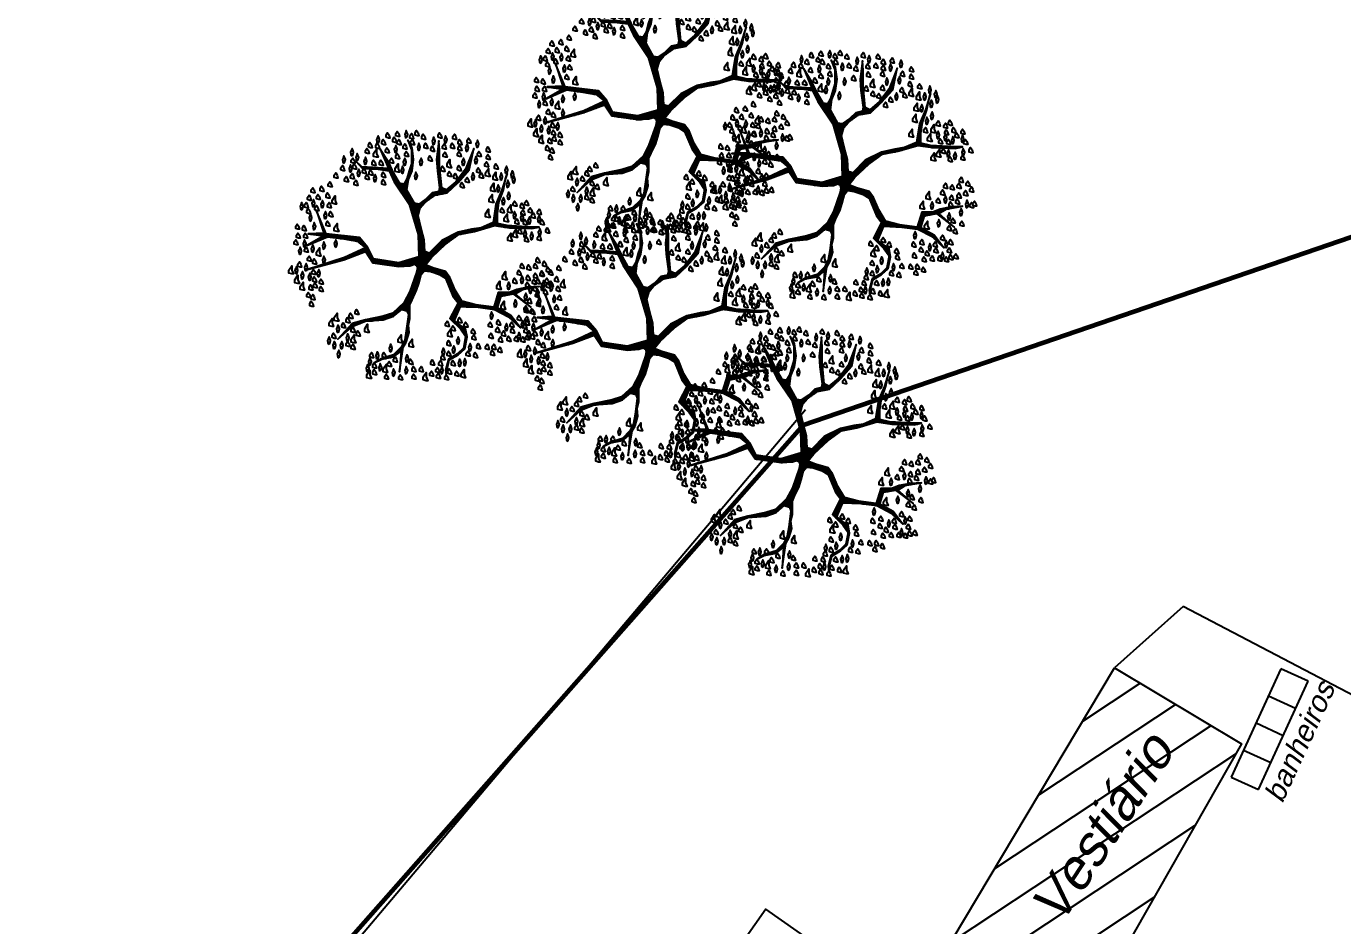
# Model space of a CAD drawing. Header units: metres. Extents: x 2113 to 5678, y -2764 to 956.
# Drawn here: x 3140.4 to 3184.55, y 722.87 to 753.02 of the extents above; entities that cross this region are included whole.
import ezdxf

# ---------------------------------------------------------------- set-up
doc = ezdxf.new("R2010")
doc.units = ezdxf.units.M
doc.header["$MEASUREMENT"] = 0
for name, color, linetype in [('ATUALIZADO', 4, 'Continuous'), ('ESTRUTURA', 7, 'Continuous'), ('Layout', 3, 'Continuous'), ('Layout-int', 7, 'Continuous'), ('PAREDE', 7, 'Continuous'), ('TXT_QUADRAFISCAL_5000', 7, 'Continuous')]:
    doc.layers.add(name, color=color, linetype=linetype)
doc.styles.add('util2000', font='arial.ttf', dxfattribs={"oblique": 12.000028})

# ---------------------------------------------------------------- blocks, each defined once
blk = doc.blocks.new('Arb009')
at = {"layer": 'Layout-int'}
h = blk.add_hatch(dxfattribs=at)
h.set_pattern_fill('_USER', color=0, scale=3.5, style=0, pattern_type=0)
h.set_pattern_definition([(0, (-461.5944, -432.1095), (0, 3.5), [])])
h.paths.add_polyline_path([(-176.7, 392.8), (-242, 395.8), (-265.8, 419.5), (-239, 389.8), (-176.7, 386.9), (-132.2, 380.9), (-111.5, 336.4), (-52.1, 247.4), (-16.5, 125.8), (-13.5, 36.7), (-93.6, 13), (-194.5, 27.8), (-218.3, 75.3), (-250.9, 113.9), (-384.4, 128.7), (-423, 220.7), (-393.3, 131.7), (-455.7, 128.7), (-393.3, 119.8), (-461.6, 81.2), (-378.5, 116.9), (-313.2, 107.9), (-259.8, 99), (-227.2, 72.3), (-310.3, 33.8), (-458.6, -13.7), (-313.2, 24.9), (-227.2, 57.5), (-197.5, 13), (-93.6, -1.8), (-49.1, 1.1), (-31.3, 7.1), (-22.4, 1.1), (-19.5, -7.8), (-22.4, -25.6), (-49.1, -102.7), (-72.9, -147.2), (-117.4, -188.8), (-156, -200.7), (-227.2, -215.5), (-280.6, -230.3), (-337, -292.6), (-280.6, -242.2), (-227.2, -221.4), (-156, -215.5), (-114.4, -200.7), (-81.8, -173.9), (-61, -179.9), (-55.1, -194.7), (-64, -260), (-69.9, -295.6), (-84.7, -325.3), (-114.4, -355), (-161.9, -369.8), (-191.6, -387.6), (-161.9, -372.8), (-114.4, -363.9), (-84.7, -340.1), (-90.7, -423.2), (-75.8, -325.3), (-64, -304.5), (-52.1, -265.9), (-55.1, -236.3), (-49.1, -209.6), (-49.1, -179.9), (-49.1, -156.1), (-40.2, -135.4), (-22.4, -96.8), (-13.5, -70.1), (-4.6, -34.5), (7.2, -19.6), (33.9, -22.6), (69.6, -34.5), (93.3, -49.3), (123, -120.5), (143.7, -147.2), (111.1, -209.6), (152.6, -251.1), (173.4, -280.8), (164.5, -328.3), (140.8, -352), (105.2, -372.8), (93.3, -417.3), (96.3, -432.1), (99.2, -414.3), (108.1, -375.7), (143.7, -355), (170.4, -331.2), (179.3, -283.7), (173.4, -251.1), (158.6, -242.2), (128.9, -218.5), (152.6, -162.1), (223.9, -165), (289.1, -173.9), (345.5, -203.6), (393, -248.1), (354.4, -197.7), (301, -168), (315.8, -120.5), (363.3, -111.6), (434.5, -165), (372.2, -111.6), (401.9, -93.8), (431.6, -87.9), (467.2, -82), (422.7, -84.9), (378.2, -93.8), (348.5, -105.7), (304, -105.7), (286.2, -165), (215, -156.1), (158.6, -141.3), (131.9, -96.8), (111.1, -46.4), (93.3, -22.6), (42.8, -7.8), (13.2, 4.1), (36.9, 33.8), (93.3, 87.2), (146.7, 125.8), (209, 137.6), (289.1, 161.4), (348.5, 152.5), (437.5, 149.5), (467.2, 155.4), (434.5, 155.4), (339.6, 161.4), (301, 170.3), (301, 208.8), (306.9, 253.4), (324.7, 303.8), (333.6, 348.3), (339.6, 369.1), (318.8, 303.8), (295.1, 247.4), (286.2, 191), (283.2, 173.2), (235.7, 152.5), (197.1, 146.5), (143.7, 134.7), (78.5, 102), (28, 51.6), (10.2, 57.5), (7.2, 105), (-4.6, 149.5), (-16.5, 199.9), (-7.6, 232.6), (10.2, 253.4), (51.7, 283), (99.2, 291.9), (143.7, 333.5), (188.2, 383.9), (206, 470), (173.4, 386.9), (134.8, 336.4), (96.3, 303.8), (78.5, 312.7), (69.6, 398.8), (69.6, 461.1), (66.6, 499.6), (57.7, 425.5), (60.7, 380.9), (69.6, 312.7), (66.6, 297.9), (39.9, 291.9), (16.1, 268.2), (-13.5, 247.4), (-31.3, 250.4), (-61, 303.8), (-55.1, 345.3), (-40.2, 380.9), (-34.3, 425.5), (-40.2, 472.9), (-58, 502.6), (-43.2, 464), (-43.2, 407.7), (-52.1, 380.9), (-61, 348.3), (-72.9, 327.5), (-90.7, 330.5), (-114.4, 372), (-132.2, 410.6), (-167.8, 467), (-135.2, 389.8)])
for points in [[(-144.1, 523.4), (-138.2, 532.3), (-132.2, 523.4), (-129.3, 511.5), (-135.2, 511.5), (-144.1, 514.5)], [(-105.5, 529.3), (-99.6, 538.2), (-93.6, 529.3), (-90.7, 517.4), (-96.6, 517.4), (-105.5, 520.4)], [(-66.9, 511.5), (-61, 514.5), (-58, 526.3), (-61, 535.2), (-64, 541.2), (-66.9, 532.3), (-69.9, 526.3)], [(-49.1, 520.4), (-43.2, 529.3), (-37.3, 520.4), (-34.3, 508.5), (-40.2, 508.5), (-49.1, 511.5)], [(-28.4, 532.3), (-22.4, 541.2), (-16.5, 532.3), (-13.5, 520.4), (-19.5, 520.4), (-28.4, 523.4)], [(63.6, 523.4), (69.6, 532.3), (75.5, 523.4), (78.5, 511.5), (72.5, 511.5), (63.6, 514.5)], [(-176.7, 392.8), (-242, 395.8), (-265.8, 419.5), (-239, 389.8), (-176.7, 386.9), (-132.2, 380.9), (-111.5, 336.4), (-52.1, 247.4), (-16.5, 125.8), (-13.5, 36.7), (-93.6, 13), (-194.5, 27.8), (-218.3, 75.3), (-250.9, 113.9), (-384.4, 128.7), (-423, 220.7), (-393.3, 131.7), (-455.7, 128.7), (-393.3, 119.8), (-461.6, 81.2), (-378.5, 116.9), (-313.2, 107.9), (-259.8, 99), (-227.2, 72.3), (-310.3, 33.8), (-458.6, -13.7), (-313.2, 24.9), (-227.2, 57.5), (-197.5, 13), (-93.6, -1.8), (-49.1, 1.1), (-31.3, 7.1), (-22.4, 1.1), (-19.5, -7.8), (-22.4, -25.6), (-49.1, -102.7), (-72.9, -147.2), (-117.4, -188.8), (-156, -200.7), (-227.2, -215.5), (-280.6, -230.3), (-337, -292.6), (-280.6, -242.2), (-227.2, -221.4), (-156, -215.5), (-114.4, -200.7), (-81.8, -173.9), (-61, -179.9), (-55.1, -194.7), (-64, -260), (-69.9, -295.6), (-84.7, -325.3), (-114.4, -355), (-161.9, -369.8), (-191.6, -387.6), (-161.9, -372.8), (-114.4, -363.9), (-84.7, -340.1), (-90.7, -423.2), (-75.8, -325.3), (-64, -304.5), (-52.1, -265.9), (-55.1, -236.3), (-49.1, -209.6), (-49.1, -179.9), (-49.1, -156.1), (-40.2, -135.4), (-22.4, -96.8), (-13.5, -70.1), (-4.6, -34.5), (7.2, -19.6), (33.9, -22.6), (69.6, -34.5), (93.3, -49.3), (123, -120.5), (143.7, -147.2), (111.1, -209.6), (152.6, -251.1), (173.4, -280.8), (164.5, -328.3), (140.8, -352), (105.2, -372.8), (93.3, -417.3), (96.3, -432.1), (99.2, -414.3), (108.1, -375.7), (143.7, -355), (170.4, -331.2), (179.3, -283.7), (173.4, -251.1), (158.6, -242.2), (128.9, -218.5), (152.6, -162.1), (223.9, -165), (289.1, -173.9), (345.5, -203.6), (393, -248.1), (354.4, -197.7), (301, -168), (315.8, -120.5), (363.3, -111.6), (434.5, -165), (372.2, -111.6), (401.9, -93.8), (431.6, -87.9), (467.2, -82), (422.7, -84.9), (378.2, -93.8), (348.5, -105.7), (304, -105.7), (286.2, -165), (215, -156.1), (158.6, -141.3), (131.9, -96.8), (111.1, -46.4), (93.3, -22.6), (42.8, -7.8), (13.2, 4.1), (36.9, 33.8), (93.3, 87.2), (146.7, 125.8), (209, 137.6), (289.1, 161.4), (348.5, 152.5), (437.5, 149.5), (467.2, 155.4), (434.5, 155.4), (339.6, 161.4), (301, 170.3), (301, 208.8), (306.9, 253.4), (324.7, 303.8), (333.6, 348.3), (339.6, 369.1), (318.8, 303.8), (295.1, 247.4), (286.2, 191), (283.2, 173.2), (235.7, 152.5), (197.1, 146.5), (143.7, 134.7), (78.5, 102), (28, 51.6), (10.2, 57.5), (7.2, 105), (-4.6, 149.5), (-16.5, 199.9), (-7.6, 232.6), (10.2, 253.4), (51.7, 283), (99.2, 291.9), (143.7, 333.5), (188.2, 383.9), (206, 470), (173.4, 386.9), (134.8, 336.4), (96.3, 303.8), (78.5, 312.7), (69.6, 398.8), (69.6, 461.1), (66.6, 499.6), (57.7, 425.5), (60.7, 380.9), (69.6, 312.7), (66.6, 297.9), (39.9, 291.9), (16.1, 268.2), (-13.5, 247.4), (-31.3, 250.4), (-61, 303.8), (-55.1, 345.3), (-40.2, 380.9), (-34.3, 425.5), (-40.2, 472.9), (-58, 502.6), (-43.2, 464), (-43.2, 407.7), (-52.1, 380.9), (-61, 348.3), (-72.9, 327.5), (-90.7, 330.5), (-114.4, 372), (-132.2, 410.6), (-167.8, 467), (-135.2, 389.8)], [(-215.3, 484.8), (-209.4, 493.7), (-203.4, 484.8), (-200.5, 472.9), (-206.4, 472.9), (-215.3, 475.9)], [(-185.6, 481.8), (-179.7, 490.7), (-173.8, 481.8), (-170.8, 470), (-176.7, 470), (-185.6, 472.9)], [(-179.7, 490.7), (-173.8, 493.7), (-170.8, 505.6), (-173.8, 514.5), (-176.7, 520.4), (-179.7, 511.5), (-182.7, 505.6)], [(-161.9, 496.7), (-156, 505.6), (-150, 496.7), (-147.1, 484.8), (-153, 484.8), (-161.9, 487.8)], [(-117.4, 505.6), (-111.5, 514.5), (-105.5, 505.6), (-102.6, 493.7), (-108.5, 493.7), (-117.4, 496.7)], [(-108.5, 452.2), (-102.6, 455.1), (-99.6, 467), (-102.6, 475.9), (-105.5, 481.8), (-108.5, 472.9), (-111.5, 467)], [(-99.6, 496.7), (-93.6, 505.6), (-87.7, 496.7), (-84.7, 484.8), (-90.7, 484.8), (-99.6, 487.8)], [(-75.8, 478.9), (-69.9, 487.8), (-64, 478.9), (-61, 467), (-66.9, 467), (-75.8, 470)], [(-46.2, 496.7), (-40.2, 505.6), (-34.3, 496.7), (-31.3, 484.8), (-37.3, 484.8), (-46.2, 487.8)], [(-16.5, 461.1), (-10.6, 464), (-7.6, 475.9), (-10.6, 484.8), (-13.5, 490.7), (-16.5, 481.8), (-19.5, 475.9)], [(-1.7, 517.4), (4.3, 526.3), (10.2, 517.4), (13.2, 505.6), (7.2, 505.6), (-1.7, 508.5)], [(7.2, 481.8), (13.2, 490.7), (19.1, 481.8), (22.1, 470), (16.1, 470), (7.2, 472.9)], [(33.9, 470), (39.9, 478.9), (45.8, 470), (48.8, 458.1), (42.8, 458.1), (33.9, 461.1)], [(42.8, 484.8), (48.8, 487.8), (51.7, 499.6), (48.8, 508.5), (45.8, 514.5), (42.8, 505.6), (39.9, 499.6)], [(81.4, 478.9), (87.4, 487.8), (93.3, 478.9), (96.3, 467), (90.3, 467), (81.4, 470)], [(90.3, 490.7), (96.3, 493.7), (99.2, 505.6), (96.3, 514.5), (93.3, 520.4), (90.3, 511.5), (87.4, 505.6)], [(114.1, 481.8), (120, 490.7), (125.9, 481.8), (128.9, 470), (123, 470), (114.1, 472.9)], [(123, 517.4), (128.9, 526.3), (134.8, 517.4), (137.8, 505.6), (131.9, 505.6), (123, 508.5)], [(143.7, 496.7), (149.7, 505.6), (155.6, 496.7), (158.6, 484.8), (152.6, 484.8), (143.7, 487.8)], [(143.7, 472.9), (149.7, 481.8), (155.6, 472.9), (158.6, 461.1), (152.6, 461.1), (143.7, 464)], [(176.4, 458.1), (182.3, 461.1), (185.3, 472.9), (182.3, 481.8), (179.3, 487.8), (176.4, 478.9), (173.4, 472.9)], [(179.3, 502.6), (185.3, 511.5), (191.2, 502.6), (194.2, 490.7), (188.2, 490.7), (179.3, 493.7)], [(217.9, 472.9), (223.9, 475.9), (226.8, 487.8), (223.9, 496.7), (220.9, 502.6), (217.9, 493.7), (215, 487.8)], [(256.5, 467), (262.4, 475.9), (268.4, 467), (271.3, 455.1), (265.4, 455.1), (256.5, 458.1)], [(-316.2, 410.6), (-310.3, 413.6), (-307.3, 425.5), (-310.3, 434.4), (-313.2, 440.3), (-316.2, 431.4), (-319.2, 425.5)], [(-283.6, 440.3), (-277.6, 443.3), (-274.7, 455.1), (-277.6, 464), (-280.6, 470), (-283.6, 461.1), (-286.5, 455.1)], [(-283.6, 422.5), (-277.6, 431.4), (-271.7, 422.5), (-268.7, 410.6), (-274.7, 410.6), (-283.6, 413.6)], [(-262.8, 419.5), (-256.9, 422.5), (-253.9, 434.4), (-256.9, 443.3), (-259.8, 449.2), (-262.8, 440.3), (-265.8, 434.4)], [(-230.1, 404.7), (-224.2, 407.7), (-221.2, 419.5), (-224.2, 428.4), (-227.2, 434.4), (-230.1, 425.5), (-233.1, 419.5)], [(-227.2, 461.1), (-221.2, 470), (-215.3, 461.1), (-212.3, 449.2), (-218.3, 449.2), (-227.2, 452.2)], [(-200.5, 413.6), (-194.5, 422.5), (-188.6, 413.6), (-185.6, 401.7), (-191.6, 401.7), (-200.5, 404.7)], [(-194.5, 449.2), (-182.7, 467), (-182.7, 449.2), (-176.7, 434.4), (-182.7, 434.4), (-194.5, 437.3)], [(-170.8, 413.6), (-164.9, 422.5), (-158.9, 413.6), (-156, 401.7), (-161.9, 401.7), (-170.8, 404.7)], [(-147.1, 464), (-141.1, 472.9), (-135.2, 464), (-132.2, 452.2), (-138.2, 452.2), (-147.1, 455.1)], [(-129.3, 422.5), (-123.3, 431.4), (-117.4, 422.5), (-114.4, 410.6), (-120.4, 410.6), (-129.3, 413.6)], [(-105.5, 440.3), (-99.6, 449.2), (-93.6, 440.3), (-90.7, 428.4), (-96.6, 428.4), (-105.5, 431.4)], [(-72.9, 401.7), (-66.9, 404.7), (-64, 416.6), (-66.9, 425.5), (-69.9, 431.4), (-72.9, 422.5), (-75.8, 416.6)], [(-69.9, 449.2), (-64, 458.1), (-58, 449.2), (-55.1, 437.3), (-61, 437.3), (-69.9, 440.3)], [(-7.6, 401.7), (-1.7, 404.7), (1.3, 416.6), (-1.7, 425.5), (-4.6, 431.4), (-7.6, 422.5), (-10.6, 416.6)], [(25, 431.4), (31, 440.3), (36.9, 431.4), (39.9, 419.5), (33.9, 419.5), (25, 422.5)], [(84.4, 446.2), (90.3, 455.1), (96.3, 446.2), (99.2, 434.4), (93.3, 434.4), (84.4, 437.3)], [(99.2, 407.7), (111.1, 425.5), (111.1, 407.7), (117, 392.8), (111.1, 392.8), (99.2, 395.8)], [(140.8, 449.2), (146.7, 458.1), (152.6, 449.2), (155.6, 437.3), (149.7, 437.3), (140.8, 440.3)], [(161.5, 401.7), (167.5, 404.7), (170.4, 416.6), (167.5, 425.5), (164.5, 431.4), (161.5, 422.5), (158.6, 416.6)], [(212, 407.7), (217.9, 410.6), (220.9, 422.5), (217.9, 431.4), (215, 437.3), (212, 428.4), (209, 422.5)], [(220.9, 449.2), (226.8, 458.1), (232.8, 449.2), (235.7, 437.3), (229.8, 437.3), (220.9, 440.3)], [(256.5, 437.3), (262.4, 446.2), (268.4, 437.3), (271.3, 425.5), (265.4, 425.5), (256.5, 428.4)], [(-351.8, 363.1), (-345.9, 372), (-339.9, 363.1), (-337, 351.3), (-342.9, 351.3), (-351.8, 354.2)], [(-325.1, 392.8), (-319.2, 401.7), (-313.2, 392.8), (-310.3, 380.9), (-316.2, 380.9), (-325.1, 383.9)], [(-289.5, 375), (-283.6, 378), (-280.6, 389.8), (-283.6, 398.8), (-286.5, 404.7), (-289.5, 395.8), (-292.5, 389.8)], [(-286.5, 360.2), (-280.6, 369.1), (-274.7, 360.2), (-271.7, 348.3), (-277.6, 348.3), (-286.5, 351.3)], [(-277.6, 398.8), (-271.7, 407.7), (-265.8, 398.8), (-262.8, 386.9), (-268.7, 386.9), (-277.6, 389.8)], [(-256.9, 357.2), (-250.9, 360.2), (-247.9, 372), (-250.9, 380.9), (-253.9, 386.9), (-256.9, 378), (-259.8, 372)], [(-239, 380.9), (-233.1, 389.8), (-227.2, 380.9), (-224.2, 369.1), (-230.1, 369.1), (-239, 372)], [(-212.3, 375), (-206.4, 383.9), (-200.5, 375), (-197.5, 363.1), (-203.4, 363.1), (-212.3, 366.1)], [(-161.9, 366.1), (-156, 375), (-150, 366.1), (-147.1, 354.2), (-153, 354.2), (-161.9, 357.2)], [(-108.5, 389.8), (-96.6, 407.7), (-96.6, 389.8), (-90.7, 375), (-96.6, 375), (-108.5, 378)], [(-81.8, 369.1), (-75.8, 372), (-72.9, 383.9), (-75.8, 392.8), (-78.8, 398.8), (-81.8, 389.8), (-84.7, 383.9)], [(-28.4, 345.3), (-22.4, 348.3), (-19.5, 360.2), (-22.4, 369.1), (-25.4, 375), (-28.4, 366.1), (-31.3, 360.2)], [(75.5, 389.8), (81.4, 398.8), (87.4, 389.8), (90.3, 378), (84.4, 378), (75.5, 380.9)], [(102.2, 369.1), (108.1, 378), (114.1, 369.1), (117, 357.2), (111.1, 357.2), (102.2, 360.2)], [(125.9, 360.2), (131.9, 369.1), (137.8, 360.2), (140.8, 348.3), (134.8, 348.3), (125.9, 351.3)], [(140.8, 392.8), (146.7, 401.7), (152.6, 392.8), (155.6, 380.9), (149.7, 380.9), (140.8, 383.9)], [(200.1, 342.4), (206, 345.3), (209, 357.2), (206, 366.1), (203.1, 372), (200.1, 363.1), (197.1, 357.2)], [(217.9, 383.9), (223.9, 392.8), (229.8, 383.9), (232.8, 372), (226.8, 372), (217.9, 375)], [(229.8, 363.1), (235.7, 372), (241.7, 363.1), (244.6, 351.3), (238.7, 351.3), (229.8, 354.2)], [(250.6, 407.7), (256.5, 416.6), (262.4, 407.7), (265.4, 395.8), (259.5, 395.8), (250.6, 398.8)], [(253.5, 372), (265.4, 389.8), (265.4, 372), (271.3, 357.2), (265.4, 357.2), (253.5, 360.2)], [(283.2, 357.2), (295.1, 375), (295.1, 357.2), (301, 342.4), (295.1, 342.4), (283.2, 345.3)], [(289.1, 398.8), (295.1, 407.7), (301, 398.8), (304, 386.9), (298, 386.9), (289.1, 389.8)], [(312.9, 342.4), (318.8, 345.3), (321.8, 357.2), (318.8, 366.1), (315.8, 372), (312.9, 363.1), (309.9, 357.2)], [(333.6, 369.1), (339.6, 372), (342.5, 383.9), (339.6, 392.8), (336.6, 398.8), (333.6, 389.8), (330.7, 383.9)], [(357.4, 351.3), (363.3, 354.2), (366.3, 366.1), (363.3, 375), (360.3, 380.9), (357.4, 372), (354.4, 366.1)], [(-408.2, 309.7), (-402.2, 318.6), (-396.3, 309.7), (-393.3, 297.9), (-399.3, 297.9), (-408.2, 300.8)], [(-375.5, 327.5), (-369.6, 336.4), (-363.7, 327.5), (-360.7, 315.7), (-366.6, 315.7), (-375.5, 318.6)], [(-310.3, 348.3), (-304.3, 357.2), (-298.4, 348.3), (-295.4, 336.4), (-301.4, 336.4), (-310.3, 339.4)], [(-271.7, 333.5), (-265.8, 342.4), (-259.8, 333.5), (-256.9, 321.6), (-262.8, 321.6), (-271.7, 324.6)], [(-227.2, 357.2), (-221.2, 366.1), (-215.3, 357.2), (-212.3, 345.3), (-218.3, 345.3), (-227.2, 348.3)], [(-191.6, 336.4), (-185.6, 339.4), (-182.7, 351.3), (-185.6, 360.2), (-188.6, 366.1), (-191.6, 357.2), (-194.5, 351.3)], [(-161.9, 336.4), (-156, 345.3), (-150, 336.4), (-147.1, 324.6), (-153, 324.6), (-161.9, 327.5)], [(152.6, 324.6), (158.6, 333.5), (164.5, 324.6), (167.5, 312.7), (161.5, 312.7), (152.6, 315.7)], [(173.4, 345.3), (179.3, 354.2), (185.3, 345.3), (188.2, 333.5), (182.3, 333.5), (173.4, 336.4)], [(274.3, 312.7), (286.2, 330.5), (286.2, 312.7), (292.1, 297.9), (286.2, 297.9), (274.3, 300.8)], [(301, 294.9), (306.9, 297.9), (309.9, 309.7), (306.9, 318.6), (304, 324.6), (301, 315.7), (298, 309.7)], [(339.6, 312.7), (345.5, 315.7), (348.5, 327.5), (345.5, 336.4), (342.5, 342.4), (339.6, 333.5), (336.6, 327.5)], [(363.3, 330.5), (369.3, 333.5), (372.2, 345.3), (369.3, 354.2), (366.3, 360.2), (363.3, 351.3), (360.3, 345.3)], [(-458.6, 274.1), (-452.7, 283), (-446.8, 274.1), (-443.8, 262.3), (-449.7, 262.3), (-458.6, 265.2)], [(-443.8, 303.8), (-437.9, 312.7), (-431.9, 303.8), (-429, 291.9), (-434.9, 291.9), (-443.8, 294.9)], [(-437.9, 235.5), (-431.9, 238.5), (-429, 250.4), (-431.9, 259.3), (-434.9, 265.2), (-437.9, 256.3), (-440.8, 250.4)], [(-423, 277.1), (-417.1, 286), (-411.2, 277.1), (-408.2, 265.2), (-414.1, 265.2), (-423, 268.2)], [(-384.4, 283), (-378.5, 291.9), (-372.6, 283), (-369.6, 271.2), (-375.5, 271.2), (-384.4, 274.1)], [(-360.7, 262.3), (-348.8, 280.1), (-348.8, 262.3), (-342.9, 247.4), (-348.8, 247.4), (-360.7, 250.4)], [(268.4, 268.2), (280.2, 286), (280.2, 268.2), (286.2, 253.4), (280.2, 253.4), (268.4, 256.3)], [(321.8, 244.4), (327.7, 247.4), (330.7, 259.3), (327.7, 268.2), (324.7, 274.1), (321.8, 265.2), (318.8, 259.3)], [(342.5, 265.2), (348.5, 268.2), (351.4, 280.1), (348.5, 289), (345.5, 294.9), (342.5, 286), (339.6, 280.1)], [(-485.3, 223.7), (-479.4, 226.6), (-476.4, 238.5), (-479.4, 247.4), (-482.4, 253.4), (-485.3, 244.4), (-488.3, 238.5)], [(-470.5, 244.4), (-464.6, 253.4), (-458.6, 244.4), (-455.7, 232.6), (-461.6, 232.6), (-470.5, 235.5)], [(-461.6, 220.7), (-455.7, 229.6), (-449.7, 220.7), (-446.8, 208.8), (-452.7, 208.8), (-461.6, 211.8)], [(-429, 232.6), (-423, 241.5), (-417.1, 232.6), (-414.1, 220.7), (-420.1, 220.7), (-429, 223.7)], [(-402.2, 232.6), (-396.3, 235.5), (-393.3, 247.4), (-396.3, 256.3), (-399.3, 262.3), (-402.2, 253.4), (-405.2, 247.4)], [(-390.4, 188.1), (-384.4, 191), (-381.5, 202.9), (-384.4, 211.8), (-387.4, 217.7), (-390.4, 208.8), (-393.3, 202.9)], [(-378.5, 244.4), (-372.6, 253.4), (-366.6, 244.4), (-363.7, 232.6), (-369.6, 232.6), (-378.5, 235.5)], [(-372.6, 208.8), (-366.6, 217.7), (-360.7, 208.8), (-357.7, 197), (-363.7, 197), (-372.6, 199.9)], [(253.5, 208.8), (265.4, 226.6), (265.4, 208.8), (271.3, 194), (265.4, 194), (253.5, 197)], [(312.9, 223.7), (318.8, 232.6), (324.7, 223.7), (327.7, 211.8), (321.8, 211.8), (312.9, 214.8)], [(342.5, 226.6), (354.4, 244.4), (354.4, 226.6), (360.3, 211.8), (354.4, 211.8), (342.5, 214.8)], [(363.3, 250.4), (369.3, 259.3), (375.2, 250.4), (378.2, 238.5), (372.2, 238.5), (363.3, 241.5)], [(366.3, 188.1), (372.2, 191), (375.2, 202.9), (372.2, 211.8), (369.3, 217.7), (366.3, 208.8), (363.3, 202.9)], [(393, 241.5), (398.9, 250.4), (404.9, 241.5), (407.8, 229.6), (401.9, 229.6), (393, 232.6)], [(396, 214.8), (401.9, 223.7), (407.8, 214.8), (410.8, 202.9), (404.9, 202.9), (396, 205.9)], [(410.8, 253.4), (416.7, 262.3), (422.7, 253.4), (425.6, 241.5), (419.7, 241.5), (410.8, 244.4)], [(425.6, 223.7), (431.6, 232.6), (437.5, 223.7), (440.5, 211.8), (434.5, 211.8), (425.6, 214.8)], [(437.5, 202.9), (443.4, 211.8), (449.4, 202.9), (452.3, 191), (446.4, 191), (437.5, 194)], [(461.2, 217.7), (467.2, 226.6), (473.1, 217.7), (476.1, 205.9), (470.1, 205.9), (461.2, 208.8)], [(-506.1, 158.4), (-500.2, 167.3), (-494.2, 158.4), (-491.3, 146.5), (-497.2, 146.5), (-506.1, 149.5)], [(-479.4, 152.5), (-473.5, 161.4), (-467.5, 152.5), (-464.6, 140.6), (-470.5, 140.6), (-479.4, 143.6)], [(-449.7, 179.2), (-443.8, 182.1), (-440.8, 194), (-443.8, 202.9), (-446.8, 208.8), (-449.7, 199.9), (-452.7, 194)], [(-434.9, 143.6), (-429, 146.5), (-426, 158.4), (-429, 167.3), (-431.9, 173.2), (-434.9, 164.3), (-437.9, 158.4)], [(-384.4, 170.3), (-378.5, 179.2), (-372.6, 170.3), (-369.6, 158.4), (-375.5, 158.4), (-384.4, 161.4)], [(-351.8, 152.5), (-339.9, 170.3), (-339.9, 152.5), (-334, 137.6), (-339.9, 137.6), (-351.8, 140.6)], [(327.7, 191), (339.6, 208.8), (339.6, 191), (345.5, 176.2), (339.6, 176.2), (327.7, 179.2)], [(372.2, 179.2), (378.2, 188.1), (384.1, 179.2), (387.1, 167.3), (381.1, 167.3), (372.2, 170.3)], [(396, 179.2), (401.9, 182.1), (404.9, 194), (401.9, 202.9), (398.9, 208.8), (396, 199.9), (393, 194)], [(404.9, 176.2), (410.8, 185.1), (416.7, 176.2), (419.7, 164.3), (413.8, 164.3), (404.9, 167.3)], [(425.6, 167.3), (431.6, 170.3), (434.5, 182.1), (431.6, 191), (428.6, 197), (425.6, 188.1), (422.7, 182.1)], [(464.2, 173.2), (470.1, 176.2), (473.1, 188.1), (470.1, 197), (467.2, 202.9), (464.2, 194), (461.2, 188.1)], [(473.1, 176.2), (479, 185.1), (485, 176.2), (487.9, 164.3), (482, 164.3), (473.1, 167.3)], [(-503.1, 122.8), (-497.2, 131.7), (-491.3, 122.8), (-488.3, 110.9), (-494.2, 110.9), (-503.1, 113.9)], [(-473.5, 122.8), (-467.5, 131.7), (-461.6, 122.8), (-458.6, 110.9), (-464.6, 110.9), (-473.5, 113.9)], [(342.5, 113.9), (354.4, 131.7), (354.4, 113.9), (360.3, 99), (354.4, 99), (342.5, 102)], [(363.3, 128.7), (375.2, 146.5), (375.2, 128.7), (381.1, 113.9), (375.2, 113.9), (363.3, 116.9)], [(384.1, 140.6), (390, 149.5), (396, 140.6), (398.9, 128.7), (393, 128.7), (384.1, 131.7)], [(407.8, 113.9), (413.8, 116.9), (416.7, 128.7), (413.8, 137.6), (410.8, 143.6), (407.8, 134.7), (404.9, 128.7)], [(410.8, 107.9), (416.7, 116.9), (422.7, 107.9), (425.6, 96.1), (419.7, 96.1), (410.8, 99)], [(434.5, 105), (440.5, 107.9), (443.4, 119.8), (440.5, 128.7), (437.5, 134.7), (434.5, 125.8), (431.6, 119.8)], [(461.2, 113.9), (467.2, 122.8), (473.1, 113.9), (476.1, 102), (470.1, 102), (461.2, 105)], [(467.2, 119.8), (473.1, 122.8), (476.1, 134.7), (473.1, 143.6), (470.1, 149.5), (467.2, 140.6), (464.2, 134.7)], [(493.9, 143.6), (499.8, 152.5), (505.7, 143.6), (508.7, 131.7), (502.8, 131.7), (493.9, 134.7)], [(-512, 96.1), (-506.1, 105), (-500.2, 96.1), (-497.2, 84.2), (-503.1, 84.2), (-512, 87.2)], [(-491.3, 45.6), (-485.3, 48.6), (-482.4, 60.5), (-485.3, 69.4), (-488.3, 75.3), (-491.3, 66.4), (-494.2, 60.5)], [(-473.5, 75.3), (-467.5, 78.3), (-464.6, 90.1), (-467.5, 99), (-470.5, 105), (-473.5, 96.1), (-476.4, 90.1)], [(-470.5, 66.4), (-464.6, 75.3), (-458.6, 66.4), (-455.7, 54.5), (-461.6, 54.5), (-470.5, 57.5)], [(-440.8, 54.5), (-434.9, 57.5), (-431.9, 69.4), (-434.9, 78.3), (-437.9, 84.2), (-440.8, 75.3), (-443.8, 69.4)], [(-423, 54.5), (-411.2, 72.3), (-411.2, 54.5), (-405.2, 39.7), (-411.2, 39.7), (-423, 42.7)], [(-396.3, 66.4), (-390.4, 69.4), (-387.4, 81.2), (-390.4, 90.1), (-393.3, 96.1), (-396.3, 87.2), (-399.3, 81.2)], [(-348.8, 75.3), (-342.9, 78.3), (-339.9, 90.1), (-342.9, 99), (-345.9, 105), (-348.8, 96.1), (-351.8, 90.1)], [(-532.8, -16.7), (-520.9, 1.1), (-520.9, -16.7), (-515, -31.5), (-520.9, -31.5), (-532.8, -28.5)], [(-497.2, 7.1), (-491.3, 16), (-485.3, 7.1), (-482.4, -4.8), (-488.3, -4.8), (-497.2, -1.8)], [(-467.5, -19.6), (-461.6, -16.7), (-458.6, -4.8), (-461.6, 4.1), (-464.6, 10), (-467.5, 1.1), (-470.5, -4.8)], [(-458.6, 30.8), (-452.7, 39.7), (-446.8, 30.8), (-443.8, 18.9), (-449.7, 18.9), (-458.6, 21.9)], [(-437.9, 18.9), (-431.9, 27.8), (-426, 18.9), (-423, 7.1), (-429, 7.1), (-437.9, 10)], [(-396.3, 10), (-390.4, 13), (-387.4, 24.9), (-390.4, 33.8), (-393.3, 39.7), (-396.3, 30.8), (-399.3, 24.9)], [(393, 1.1), (398.9, 10), (404.9, 1.1), (407.8, -10.7), (401.9, -10.7), (393, -7.8)], [(419.7, -4.8), (425.6, 4.1), (431.6, -4.8), (434.5, -16.7), (428.6, -16.7), (419.7, -13.7)], [(446.4, 1.1), (452.3, 10), (458.3, 1.1), (461.2, -10.7), (455.3, -10.7), (446.4, -7.8)], [(455.3, 24.9), (461.2, 33.8), (467.2, 24.9), (470.1, 13), (464.2, 13), (455.3, 16)], [(482, 10), (487.9, 18.9), (493.9, 10), (496.8, -1.8), (490.9, -1.8), (482, 1.1)], [(-506.1, -31.5), (-500.2, -28.5), (-497.2, -16.7), (-500.2, -7.8), (-503.1, -1.8), (-506.1, -10.7), (-509.1, -16.7)], [(-509.1, -55.3), (-497.2, -37.5), (-497.2, -55.3), (-491.3, -70.1), (-497.2, -70.1), (-509.1, -67.1)], [(-482.4, -52.3), (-476.4, -49.3), (-473.5, -37.5), (-476.4, -28.5), (-479.4, -22.6), (-482.4, -31.5), (-485.3, -37.5)], [(-452.7, -58.2), (-446.8, -55.3), (-443.8, -43.4), (-446.8, -34.5), (-449.7, -28.5), (-452.7, -37.5), (-455.7, -43.4)], [(-440.8, -22.6), (-434.9, -13.7), (-429, -22.6), (-426, -34.5), (-431.9, -34.5), (-440.8, -31.5)], [(-437.9, -52.3), (-431.9, -43.4), (-426, -52.3), (-423, -64.2), (-429, -64.2), (-437.9, -61.2)], [(-417.1, -43.4), (-411.2, -40.4), (-408.2, -28.5), (-411.2, -19.6), (-414.1, -13.7), (-417.1, -22.6), (-420.1, -28.5)], [(-411.2, -61.2), (-405.2, -52.3), (-399.3, -61.2), (-396.3, -73.1), (-402.2, -73.1), (-411.2, -70.1)], [(321.8, -40.4), (333.6, -22.6), (333.6, -40.4), (339.6, -55.3), (333.6, -55.3), (321.8, -52.3)], [(363.3, -58.2), (369.3, -49.3), (375.2, -58.2), (378.2, -70.1), (372.2, -70.1), (363.3, -67.1)], [(381.1, -25.6), (387.1, -16.7), (393, -25.6), (396, -37.5), (390, -37.5), (381.1, -34.5)], [(396, -70.1), (401.9, -67.1), (404.9, -55.3), (401.9, -46.4), (398.9, -40.4), (396, -49.3), (393, -55.3)], [(416.7, -46.4), (422.7, -37.5), (428.6, -46.4), (431.6, -58.2), (425.6, -58.2), (416.7, -55.3)], [(440.5, -61.2), (446.4, -52.3), (452.3, -61.2), (455.3, -73.1), (449.4, -73.1), (440.5, -70.1)], [(446.4, -37.5), (452.3, -28.5), (458.3, -37.5), (461.2, -49.3), (455.3, -49.3), (446.4, -46.4)], [(473.1, -28.5), (479, -19.6), (485, -28.5), (487.9, -40.4), (482, -40.4), (473.1, -37.5)], [(496.8, -13.7), (502.8, -4.8), (508.7, -13.7), (511.7, -25.6), (505.7, -25.6), (496.8, -22.6)], [(-488.3, -82), (-476.4, -64.2), (-476.4, -82), (-470.5, -96.8), (-476.4, -96.8), (-488.3, -93.8)], [(-452.7, -84.9), (-446.8, -76), (-440.8, -84.9), (-437.9, -96.8), (-443.8, -96.8), (-452.7, -93.8)], [(-434.9, -76), (-429, -67.1), (-423, -76), (-420.1, -87.9), (-426, -87.9), (-434.9, -84.9)], [(-411.2, -90.9), (-405.2, -82), (-399.3, -90.9), (-396.3, -102.7), (-402.2, -102.7), (-411.2, -99.8)], [(298, -79), (309.9, -61.2), (309.9, -79), (315.8, -93.8), (309.9, -93.8), (298, -90.9)], [(342.5, -93.8), (348.5, -90.9), (351.4, -79), (348.5, -70.1), (345.5, -64.2), (342.5, -73.1), (339.6, -79)], [(413.8, -73.1), (419.7, -64.2), (425.6, -73.1), (428.6, -84.9), (422.7, -84.9), (413.8, -82)], [(458.3, -120.5), (464.2, -117.6), (467.2, -105.7), (464.2, -96.8), (461.2, -90.9), (458.3, -99.8), (455.3, -105.7)], [(482, -87.9), (487.9, -84.9), (490.9, -73.1), (487.9, -64.2), (485, -58.2), (482, -67.1), (479, -73.1)], [(496.8, -76), (502.8, -67.1), (508.7, -76), (511.7, -87.9), (505.7, -87.9), (496.8, -84.9)], [(508.7, -70.1), (514.6, -61.2), (520.6, -70.1), (523.6, -82), (517.6, -82), (508.7, -79)], [(-461.6, -114.6), (-455.7, -105.7), (-449.7, -114.6), (-446.8, -126.5), (-452.7, -126.5), (-461.6, -123.5)], [(-449.7, -150.2), (-443.8, -141.3), (-437.9, -150.2), (-434.9, -162.1), (-440.8, -162.1), (-449.7, -159.1)], [(-443.8, -123.5), (-437.9, -114.6), (-431.9, -123.5), (-429, -135.4), (-434.9, -135.4), (-443.8, -132.4)], [(315.8, -159.1), (327.7, -141.3), (327.7, -159.1), (333.6, -173.9), (327.7, -173.9), (315.8, -171)], [(369.3, -165), (375.2, -162.1), (378.2, -150.2), (375.2, -141.3), (372.2, -135.4), (369.3, -144.3), (366.3, -150.2)], [(410.8, -138.3), (416.7, -135.4), (419.7, -123.5), (416.7, -114.6), (413.8, -108.7), (410.8, -117.6), (407.8, -123.5)], [(422.7, -138.3), (428.6, -129.4), (434.5, -138.3), (437.5, -150.2), (431.6, -150.2), (422.7, -147.2)], [(458.3, -150.2), (464.2, -141.3), (470.1, -150.2), (473.1, -162.1), (467.2, -162.1), (458.3, -159.1)], [(-372.6, -227.4), (-360.7, -209.6), (-360.7, -227.4), (-354.8, -242.2), (-360.7, -242.2), (-372.6, -239.2)], [(-351.8, -206.6), (-339.9, -188.8), (-339.9, -206.6), (-334, -221.4), (-339.9, -221.4), (-351.8, -218.5)], [(-304.3, -215.5), (-298.4, -206.6), (-292.5, -215.5), (-289.5, -227.4), (-295.4, -227.4), (-304.3, -224.4)], [(-292.5, -197.7), (-286.5, -188.8), (-280.6, -197.7), (-277.6, -209.6), (-283.6, -209.6), (-292.5, -206.6)], [(-268.7, -182.9), (-262.8, -173.9), (-256.9, -182.9), (-253.9, -194.7), (-259.8, -194.7), (-268.7, -191.8)], [(143.7, -215.5), (149.7, -206.6), (155.6, -215.5), (158.6, -227.4), (152.6, -227.4), (143.7, -224.4)], [(274.3, -212.5), (280.2, -209.6), (283.2, -197.7), (280.2, -188.8), (277.3, -182.9), (274.3, -191.8), (271.3, -197.7)], [(381.1, -206.6), (387.1, -197.7), (393, -206.6), (396, -218.5), (390, -218.5), (381.1, -215.5)], [(407.8, -168), (413.8, -159.1), (419.7, -168), (422.7, -179.9), (416.7, -179.9), (407.8, -176.9)], [(431.6, -179.9), (437.5, -171), (443.4, -179.9), (446.4, -191.8), (440.5, -191.8), (431.6, -188.8)], [(-339.9, -265.9), (-334, -263), (-331, -251.1), (-334, -242.2), (-337, -236.3), (-339.9, -245.2), (-342.9, -251.1)], [(-322.1, -236.3), (-316.2, -227.4), (-310.3, -236.3), (-307.3, -248.1), (-313.2, -248.1), (-322.1, -245.2)], [(-283.6, -254.1), (-277.6, -245.2), (-271.7, -254.1), (-268.7, -265.9), (-274.7, -265.9), (-283.6, -263)], [(-262.8, -268.9), (-256.9, -260), (-250.9, -268.9), (-247.9, -280.8), (-253.9, -280.8), (-262.8, -277.8)], [(-230.1, -251.1), (-218.3, -233.3), (-218.3, -251.1), (-212.3, -265.9), (-218.3, -265.9), (-230.1, -263)], [(93.3, -230.3), (99.2, -221.4), (105.2, -230.3), (108.1, -242.2), (102.2, -242.2), (93.3, -239.2)], [(102.2, -268.9), (114.1, -251.1), (114.1, -268.9), (120, -283.7), (114.1, -283.7), (102.2, -280.8)], [(117, -248.1), (123, -239.2), (128.9, -248.1), (131.9, -260), (125.9, -260), (117, -257)], [(167.5, -233.3), (173.4, -224.4), (179.3, -233.3), (182.3, -245.2), (176.4, -245.2), (167.5, -242.2)], [(197.1, -260), (203.1, -251.1), (209, -260), (212, -271.9), (206, -271.9), (197.1, -268.9)], [(265.4, -233.3), (271.3, -224.4), (277.3, -233.3), (280.2, -245.2), (274.3, -245.2), (265.4, -242.2)], [(295.1, -254.1), (301, -245.2), (306.9, -254.1), (309.9, -265.9), (304, -265.9), (295.1, -263)], [(298, -224.4), (304, -215.5), (309.9, -224.4), (312.9, -236.3), (306.9, -236.3), (298, -233.3)], [(318.8, -268.9), (324.7, -260), (330.7, -268.9), (333.6, -280.8), (327.7, -280.8), (318.8, -277.8)], [(333.6, -260), (339.6, -257), (342.5, -245.2), (339.6, -236.3), (336.6, -230.3), (333.6, -239.2), (330.7, -245.2)], [(351.4, -233.3), (357.4, -224.4), (363.3, -233.3), (366.3, -245.2), (360.3, -245.2), (351.4, -242.2)], [(354.4, -257), (360.3, -248.1), (366.3, -257), (369.3, -268.9), (363.3, -268.9), (354.4, -265.9)], [(398.9, -248.1), (404.9, -245.2), (407.8, -233.3), (404.9, -224.4), (401.9, -218.5), (398.9, -227.4), (396, -233.3)], [(407.8, -257), (413.8, -248.1), (419.7, -257), (422.7, -268.9), (416.7, -268.9), (407.8, -265.9)], [(413.8, -224.4), (419.7, -215.5), (425.6, -224.4), (428.6, -236.3), (422.7, -236.3), (413.8, -233.3)], [(-375.5, -313.4), (-369.6, -310.4), (-366.6, -298.6), (-369.6, -289.7), (-372.6, -283.7), (-375.5, -292.6), (-378.5, -298.6)], [(-360.7, -277.8), (-354.8, -268.9), (-348.8, -277.8), (-345.9, -289.7), (-351.8, -289.7), (-360.7, -286.7)], [(-354.8, -331.2), (-348.8, -328.3), (-345.9, -316.4), (-348.8, -307.5), (-351.8, -301.5), (-354.8, -310.4), (-357.7, -316.4)], [(-325.1, -331.2), (-319.2, -328.3), (-316.2, -316.4), (-319.2, -307.5), (-322.1, -301.5), (-325.1, -310.4), (-328.1, -316.4)], [(-301.4, -301.5), (-295.4, -298.6), (-292.5, -286.7), (-295.4, -277.8), (-298.4, -271.9), (-301.4, -280.8), (-304.3, -286.7)], [(-304.3, -310.4), (-298.4, -301.5), (-292.5, -310.4), (-289.5, -322.3), (-295.4, -322.3), (-304.3, -319.3)], [(-283.6, -292.6), (-271.7, -274.8), (-271.7, -292.6), (-265.8, -307.5), (-271.7, -307.5), (-283.6, -304.5)], [(-283.6, -322.3), (-277.6, -313.4), (-271.7, -322.3), (-268.7, -334.2), (-274.7, -334.2), (-283.6, -331.2)], [(-129.3, -343.1), (-123.3, -340.1), (-120.4, -328.3), (-123.3, -319.3), (-126.3, -313.4), (-129.3, -322.3), (-132.2, -328.3)], [(-96.6, -292.6), (-84.7, -274.8), (-84.7, -292.6), (-78.8, -307.5), (-84.7, -307.5), (-96.6, -304.5)], [(-52.1, -310.4), (-40.2, -292.6), (-40.2, -310.4), (-34.3, -325.3), (-40.2, -325.3), (-52.1, -322.3)], [(99.2, -307.5), (105.2, -298.6), (111.1, -307.5), (114.1, -319.3), (108.1, -319.3), (99.2, -316.4)], [(140.8, -313.4), (146.7, -310.4), (149.7, -298.6), (146.7, -289.7), (143.7, -283.7), (140.8, -292.6), (137.8, -298.6)], [(188.2, -340.1), (194.2, -337.2), (197.1, -325.3), (194.2, -316.4), (191.2, -310.4), (188.2, -319.3), (185.3, -325.3)], [(200.1, -283.7), (206, -274.8), (212, -283.7), (215, -295.6), (209, -295.6), (200.1, -292.6)], [(217.9, -319.3), (223.9, -310.4), (229.8, -319.3), (232.8, -331.2), (226.8, -331.2), (217.9, -328.3)], [(253.5, -322.3), (259.5, -313.4), (265.4, -322.3), (268.4, -334.2), (262.4, -334.2), (253.5, -331.2)], [(268.4, -277.8), (274.3, -268.9), (280.2, -277.8), (283.2, -289.7), (277.3, -289.7), (268.4, -286.7)], [(280.2, -322.3), (286.2, -313.4), (292.1, -322.3), (295.1, -334.2), (289.1, -334.2), (280.2, -331.2)], [(306.9, -292.6), (312.9, -283.7), (318.8, -292.6), (321.8, -304.5), (315.8, -304.5), (306.9, -301.5)], [(339.6, -289.7), (345.5, -280.8), (351.4, -289.7), (354.4, -301.5), (348.5, -301.5), (339.6, -298.6)], [(369.3, -289.7), (375.2, -280.8), (381.1, -289.7), (384.1, -301.5), (378.2, -301.5), (369.3, -298.6)], [(384.1, -295.6), (390, -292.6), (393, -280.8), (390, -271.9), (387.1, -265.9), (384.1, -274.8), (381.1, -280.8)], [(396, -292.6), (401.9, -283.7), (407.8, -292.6), (410.8, -304.5), (404.9, -304.5), (396, -301.5)], [(413.8, -283.7), (419.7, -274.8), (425.6, -283.7), (428.6, -295.6), (422.7, -295.6), (413.8, -292.6)], [(434.5, -280.8), (440.5, -271.9), (446.4, -280.8), (449.4, -292.6), (443.4, -292.6), (434.5, -289.7)], [(-337, -366.8), (-331, -363.9), (-328.1, -352), (-331, -343.1), (-334, -337.2), (-337, -346.1), (-339.9, -352)], [(-212.3, -396.5), (-206.4, -393.5), (-203.4, -381.7), (-206.4, -372.8), (-209.4, -366.8), (-212.3, -375.7), (-215.3, -381.7)], [(-209.4, -355), (-203.4, -346.1), (-197.5, -355), (-194.5, -366.8), (-200.5, -366.8), (-209.4, -363.9)], [(-182.7, -372.8), (-176.7, -369.8), (-173.8, -357.9), (-176.7, -349), (-179.7, -343.1), (-182.7, -352), (-185.6, -357.9)], [(-158.9, -355), (-153, -346.1), (-147.1, -355), (-144.1, -366.8), (-150, -366.8), (-158.9, -363.9)], [(-114.4, -372.8), (-108.5, -363.9), (-102.6, -372.8), (-99.6, -384.6), (-105.5, -384.6), (-114.4, -381.7)], [(-64, -384.6), (-58, -381.7), (-55.1, -369.8), (-58, -360.9), (-61, -355), (-64, -363.9), (-66.9, -369.8)], [(75.5, -363.9), (81.4, -355), (87.4, -363.9), (90.3, -375.7), (84.4, -375.7), (75.5, -372.8)], [(81.4, -357.9), (87.4, -355), (90.3, -343.1), (87.4, -334.2), (84.4, -328.3), (81.4, -337.2), (78.5, -343.1)], [(99.2, -349), (105.2, -340.1), (111.1, -349), (114.1, -360.9), (108.1, -360.9), (99.2, -357.9)], [(123, -349), (128.9, -346.1), (131.9, -334.2), (128.9, -325.3), (125.9, -319.3), (123, -328.3), (120, -334.2)], [(176.4, -349), (182.3, -340.1), (188.2, -349), (191.2, -360.9), (185.3, -360.9), (176.4, -357.9)], [(206, -355), (212, -346.1), (217.9, -355), (220.9, -366.8), (215, -366.8), (206, -363.9)], [(274.3, -346.1), (280.2, -337.2), (286.2, -346.1), (289.1, -357.9), (283.2, -357.9), (274.3, -355)], [(304, -334.2), (309.9, -325.3), (315.8, -334.2), (318.8, -346.1), (312.9, -346.1), (304, -343.1)], [(-221.2, -423.2), (-215.3, -420.2), (-212.3, -408.4), (-215.3, -399.5), (-218.3, -393.5), (-221.2, -402.4), (-224.2, -408.4)], [(-221.2, -435.1), (-209.4, -417.3), (-209.4, -435.1), (-203.4, -449.9), (-209.4, -449.9), (-221.2, -446.9)], [(-197.5, -396.5), (-191.6, -387.6), (-185.6, -396.5), (-182.7, -408.4), (-188.6, -408.4), (-197.5, -405.4)], [(-197.5, -423.2), (-191.6, -414.3), (-185.6, -423.2), (-182.7, -435.1), (-188.6, -435.1), (-197.5, -432.1)], [(-170.8, -420.2), (-164.9, -417.3), (-161.9, -405.4), (-164.9, -396.5), (-167.8, -390.6), (-170.8, -399.5), (-173.8, -405.4)], [(-156, -411.3), (-144.1, -393.5), (-144.1, -411.3), (-138.2, -426.2), (-144.1, -426.2), (-156, -423.2)], [(-138.2, -390.6), (-132.2, -381.7), (-126.3, -390.6), (-123.3, -402.4), (-129.3, -402.4), (-138.2, -399.5)], [(-117.4, -441), (-111.5, -438), (-108.5, -426.2), (-111.5, -417.3), (-114.4, -411.3), (-117.4, -420.2), (-120.4, -426.2)], [(-66.9, -432.1), (-61, -429.1), (-58, -417.3), (-61, -408.4), (-64, -402.4), (-66.9, -411.3), (-69.9, -417.3)], [(-52.1, -381.7), (-46.2, -372.8), (-40.2, -381.7), (-37.3, -393.5), (-43.2, -393.5), (-52.1, -390.6)], [(-40.2, -411.3), (-34.3, -402.4), (-28.4, -411.3), (-25.4, -423.2), (-31.3, -423.2), (-40.2, -420.2)], [(-10.6, -411.3), (-4.6, -402.4), (1.3, -411.3), (4.3, -423.2), (-1.7, -423.2), (-10.6, -420.2)], [(31, -429.1), (36.9, -420.2), (42.8, -429.1), (45.8, -441), (39.9, -441), (31, -438)], [(33.9, -384.6), (39.9, -375.7), (45.8, -384.6), (48.8, -396.5), (42.8, -396.5), (33.9, -393.5)], [(54.7, -414.3), (60.7, -405.4), (66.6, -414.3), (69.6, -426.2), (63.6, -426.2), (54.7, -423.2)], [(66.6, -387.6), (72.5, -378.7), (78.5, -387.6), (81.4, -399.5), (75.5, -399.5), (66.6, -396.5)], [(75.5, -432.1), (81.4, -429.1), (84.4, -417.3), (81.4, -408.4), (78.5, -402.4), (75.5, -411.3), (72.5, -417.3)], [(102.2, -420.2), (108.1, -411.3), (114.1, -420.2), (117, -432.1), (111.1, -432.1), (102.2, -429.1)], [(117, -387.6), (123, -378.7), (128.9, -387.6), (131.9, -399.5), (125.9, -399.5), (117, -396.5)], [(131.9, -429.1), (137.8, -420.2), (143.7, -429.1), (146.7, -441), (140.8, -441), (131.9, -438)], [(146.7, -402.4), (152.6, -399.5), (155.6, -387.6), (152.6, -378.7), (149.7, -372.8), (146.7, -381.7), (143.7, -387.6)], [(155.6, -432.1), (167.5, -414.3), (167.5, -432.1), (173.4, -446.9), (167.5, -446.9), (155.6, -444)], [(167.5, -399.5), (173.4, -396.5), (176.4, -384.6), (173.4, -375.7), (170.4, -369.8), (167.5, -378.7), (164.5, -384.6)], [(-150, -441), (-144.1, -432.1), (-138.2, -441), (-135.2, -452.9), (-141.1, -452.9), (-150, -449.9)], [(-93.6, -444), (-87.7, -435.1), (-81.8, -444), (-78.8, -455.8), (-84.7, -455.8), (-93.6, -452.9)], [(-40.2, -441), (-34.3, -432.1), (-28.4, -441), (-25.4, -452.9), (-31.3, -452.9), (-40.2, -449.9)], [(4.3, -444), (16.1, -426.2), (16.1, -444), (22.1, -458.8), (16.1, -458.8), (4.3, -455.8)], [(57.7, -438), (63.6, -429.1), (69.6, -438), (72.5, -449.9), (66.6, -449.9), (57.7, -446.9)], [(90.3, -444), (96.3, -435.1), (102.2, -444), (105.2, -455.8), (99.2, -455.8), (90.3, -452.9)]]:
    blk.add_lwpolyline(points, close=True)

msp = doc.modelspace()

# ---------------------------------------------------------------- hatches: boundary and pattern name
at = {"layer": 'ATUALIZADO'}
h = msp.add_hatch(dxfattribs=at)
h.set_pattern_fill('ANSI31,_O', color=256, scale=10, angle=-11.5581)
h.set_pattern_definition([(33.44193, (0, 0), (-0.68886446, 1.04305597), [])])
h.paths.add_polyline_path([(3181.158, 728.972), (3176.893, 731.517), (3171.454, 722.402), (3175.952, 719.838)])
h.paths.add_polyline_path([(3175.48, 721.972), (3179.714, 728.422), (3177.506, 730.652), (3173.272, 724.201)], flags=24)

# ---------------------------------------------------------------- linework, layer by layer
at = {"color": 1, "lineweight": 60, "flags": 128}
msp.add_lwpolyline([(3121.287, 688.503), (3166.468, 739.667), (3194.388, 749.239), (3226.761, 740.576), (3235.314, 735.067), (3250.809, 733.228), (3252.242, 732.465), (3257.809, 742.858), (3261.982, 742.294), (3255.375, 726.498), (3256.746, 717.796), (3291.422, 676.938), (3270.28, 655.968)], dxfattribs=at)
at = {"layer": 'ATUALIZADO'}
for points in [[(3166.539, 740.166), (3150.087, 720.71), (3136.562, 706.056), (3121.287, 688.503), (3108.81, 663.963), (3106.476, 659.603)], [(3179.199, 733.576), (3176.893, 731.517)], [(3245.496, 698.889), (3179.199, 733.576)], [(3176.893, 731.517), (3181.158, 728.972), (3175.952, 719.838), (3171.454, 722.402), (3176.893, 731.517)]]:
    msp.add_lwpolyline(points, dxfattribs=at)
msp.add_lwpolyline([(3167.634, 709.498), (3173.384, 717.679), (3165.203, 723.43), (3159.453, 715.248)], close=True, dxfattribs=at)
at = {"layer": 'ESTRUTURA'}
for p, q in [((3182.48, 731.49), (3180.811, 727.855)), ((3183.389, 731.073), (3182.48, 731.49)), ((3181.72, 727.437), (3183.389, 731.073)), ((3182.063, 730.581), (3182.971, 730.164)), ((3181.645, 729.672), (3182.554, 729.255)), ((3181.228, 728.763), (3182.137, 728.346)), ((3180.811, 727.855), (3181.72, 727.437))]:
    msp.add_line(p, q, dxfattribs=at)
at = {"layer": 'TXT_QUADRAFISCAL_5000', "lineweight": 100}
msp.add_circle((3219.298, 602.739), 237.953, dxfattribs=at)
msp.add_circle((3219.298, 602.739), 237.953, dxfattribs=at)

# ---------------------------------------------------------------- block references
at = {"layer": 'Layout', "color": 1, "xscale": 0.008384681553669634, "yscale": 0.008384681553669634, "zscale": 0.008384681553669634}
for p in [(3161.697, 749.911), (3167.882, 747.68), (3153.68, 744.991), (3161.353, 742.188), (3166.507, 738.413)]:
    msp.add_blockref('Arb009', p, dxfattribs=at)

# ---------------------------------------------------------------- texts
at = {"layer": 'PAREDE', "color": 1, "insert": (3182.531, 726.938), "char_height": 0.7, "attachment_point": 7, "rotation": 65.3105, "style": 'util2000'}
msp.add_mtext('{\\f@Arial Unicode MS|b0|i0|c0|p34;\\C256;banheiros}', dxfattribs=at)
at = {"layer": 'PAREDE', "color": 1, "insert": (3175.1, 722.829), "char_height": 1.3, "width": 7.7325, "attachment_point": 7, "rotation": 56.7219, "style": 'util2000'}
msp.add_mtext('{\\f@Arial Unicode MS|b0|i0|c0|p34;\\C256;Vestiário}', dxfattribs=at)

doc.saveas('drawing.dxf')
